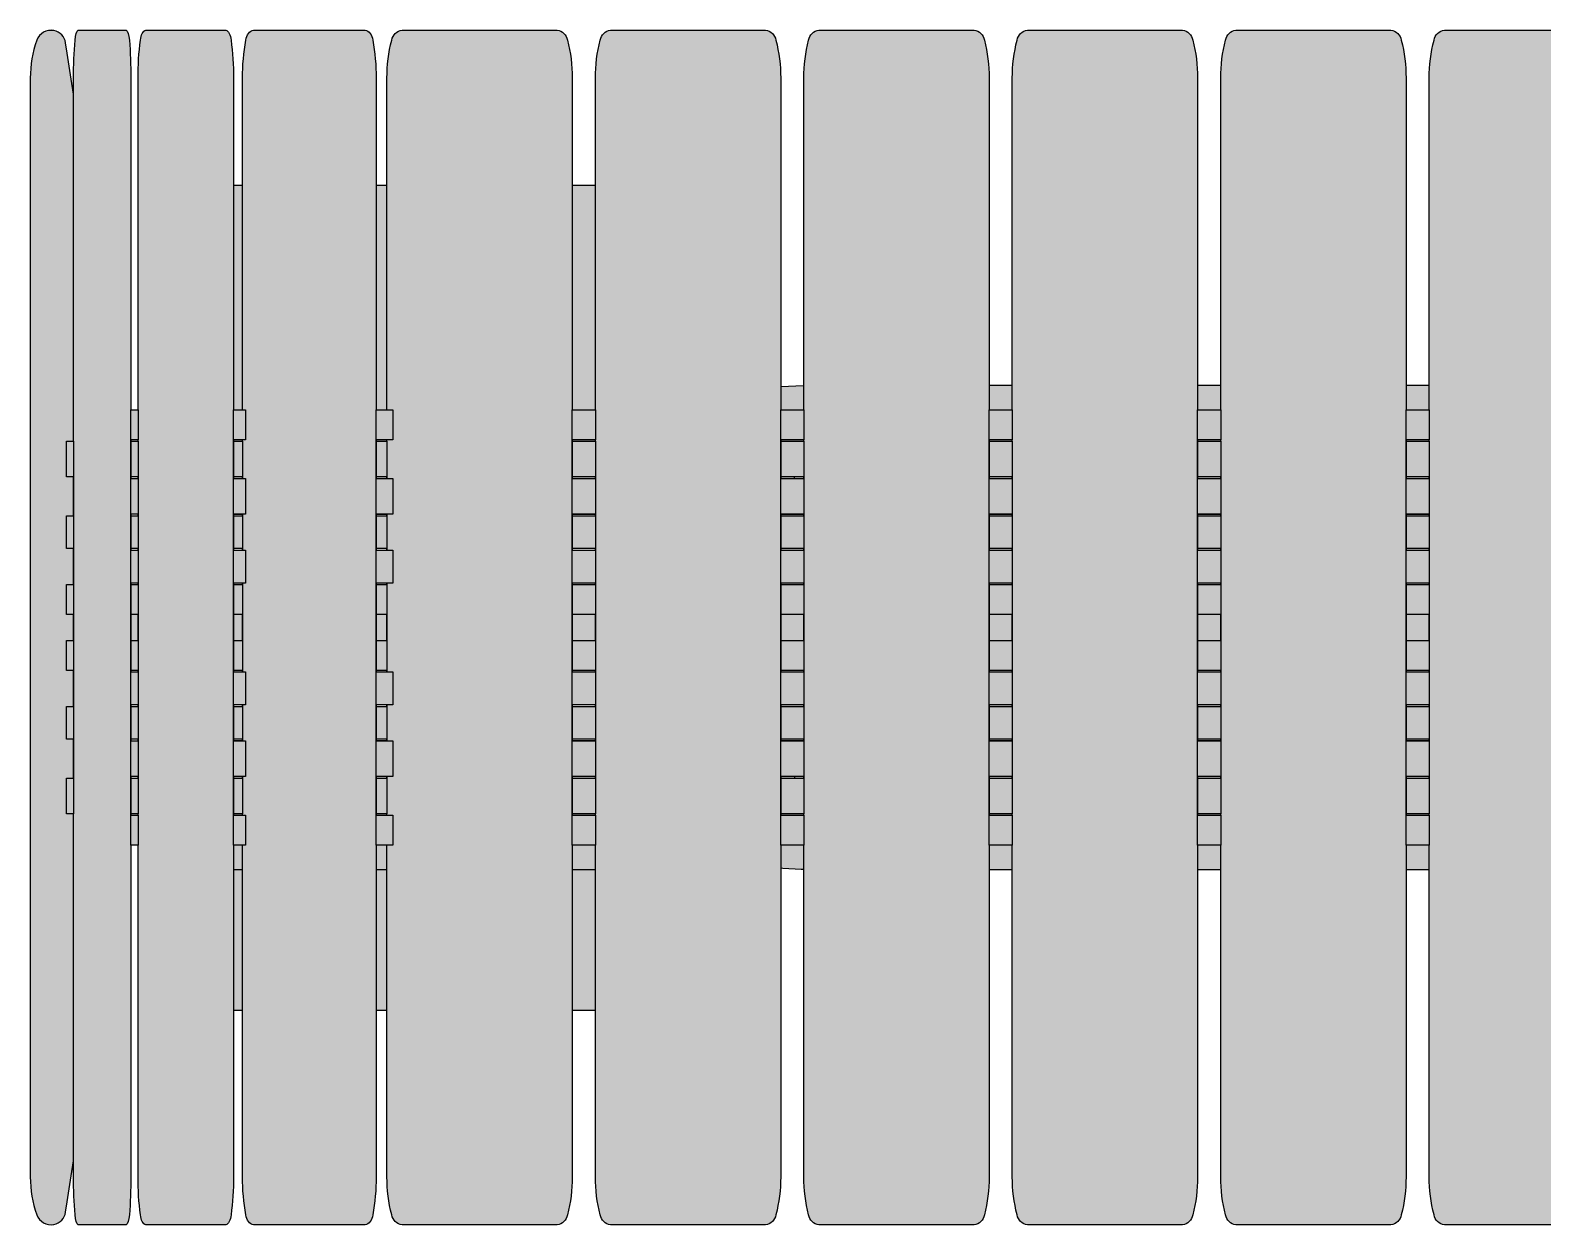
# Model space of a CAD drawing. Header units: millimetres. Extents: x -10890 to 10855, y -21000 to 23317.
# Drawn here: x -6190 to -3656, y -11400 to -9400 of the extents above; entities that cross this region are included whole.
import ezdxf

# ---------------------------------------------------------------- set-up
doc = ezdxf.new("R2010")
doc.units = ezdxf.units.MM
doc.set_wipeout_variables(frame=1)
doc.layers.add('Техника. Кран LR 11000', color=250, linetype='Continuous')
doc.layers.add('Техника. Кран LR 11000 Штриховка', color=7, linetype='Continuous', true_color=0xffd147)

# ---------------------------------------------------------------- blocks, each defined once
blk = doc.blocks.new('LR 11000-20250225.072029')
at = {"color": 0, "linetype": 'ByBlock', "lineweight": -2, "ltscale": 20, "transparency": 16777216}
blk.add_wipeout([(-5090.7, -641), (-5090.7, -405), (-5030, -405), (-5030, -392.1), (-5030, -392.1), (-4989.8, -397.7), (-4949.4, -401.7), (-4909, -404.1), (-4868.4, -405), (-4868.4, -405), (-1852.5, -405), (-1852.5, -705), (-1827.5, -705), (-1827.5, -740), (-1777.5, -740), (-1777.5, -705), (-1757.5, -705), (-1757.5, -655), (-1752.5, -650), (-1752.5, -594.8), (-1497.5, -594.8), (-1497.5, -650), (-1492.5, -655), (-1492.5, -705), (-1472.5, -705), (-1472.5, -740), (-1422.5, -740), (-1422.5, -705), (-1397.5, -705), (-1397.5, -405), (1397.5, -405), (1397.5, -705), (1422.5, -705), (1422.5, -740), (1472.5, -740), (1472.5, -705), (1492.5, -705), (1492.5, -655), (1497.5, -650), (1497.5, -594.8), (1752.5, -594.8), (1752.5, -650), (1757.5, -655), (1757.5, -705), (1777.5, -705), (1777.5, -740), (1827.5, -740), (1827.5, -705), (1852.5, -705), (1852.5, -405), (4886.6, -405), (4886.6, -405), (5012.5, -394.8), (5136.2, -368.7), (5255.6, -327.3), (5368.7, -271.1), (5368.9, -271), (5368.9, -230), (5477.4, -230), (5477.4, -190), (5098.1, -190), (5098.1, -190), (5073.3, -99.7), (5064.2, -6.5), (5071, 86.9), (5093.7, 177.7), (5098.1, 190), (5477.4, 190), (5477.4, 230), (5368.9, 230), (5368.9, 271), (5368.9, 271), (5255.4, 327.3), (5135.7, 368.9), (5011.7, 395), (4885.4, 405.4), (4833.3, 405), (1852.5, 405), (1852.5, 655), (1850, 657.5), (1850, 730), (1827.5, 730), (1827.5, 750), (1777.5, 750), (1777.5, 730), (1755, 730), (1755, 657.5), (1752.5, 655), (1752.5, 405), (1497.5, 405), (1497.5, 655), (1495, 657.5), (1495, 730), (1472.5, 730), (1472.5, 750), (1422.5, 750), (1422.5, 730), (1400, 730), (1400, 657.5), (1397.5, 655), (1397.5, 405), (-1397.5, 405), (-1397.5, 655), (-1400, 657.5), (-1400, 730), (-1422.5, 730), (-1422.5, 750), (-1472.5, 750), (-1472.5, 730), (-1495, 730), (-1495, 657.5), (-1497.5, 655), (-1497.5, 405), (-1752.5, 405), (-1752.5, 655), (-1755, 657.5), (-1755, 730), (-1777.5, 730), (-1777.5, 750), (-1827.5, 750), (-1827.5, 730), (-1850, 730), (-1850, 657.5), (-1852.5, 655), (-1852.5, 405), (-4833.8, 405), (-4833.8, 405), (-4883, 405.1), (-4932.2, 403), (-4981.2, 398.6), (-5030, 392.1), (-5030, 392.1), (-5030, 740), (-5930, 740), (-5930, 240), (-5975, 240), (-5975, 190), (-5195.1, 190), (-5195.1, 160), (-5112, 112), (-5380, 112), (-5380, 190), (-5580, 190), (-5580, 112), (-5990, 112), (-5990, -112), (-5112, -112), (-5195.1, -160), (-5195.1, -190), (-5380, -190), (-5380, -112), (-5580, -112), (-5580, -190), (-5975, -190), (-5975, -240), (-5930, -240), (-5930, -405), (-5869.3, -405), (-5869.3, -641)], dxfattribs=at)
at = {"layer": 'Техника. Кран LR 11000 Штриховка', "ltscale": 20, "true_color": 0xadadad, "transparency": 16777216}
h = blk.add_hatch(color=253, dxfattribs=at)
h.dxf.hatch_style = 1
edge = h.paths.add_edge_path()
edge.add_line((-5869.3, -641), (-5090.7, -641))
edge.add_line((-5090.7, -641), (-5090.7, -405))
edge.add_line((-5090.7, -405), (-5030, -405))
edge.add_line((-5030, -405), (-5030, -392.1))
edge.add_arc((-4866.8, 631.8), 1036.8, 260.9445, 269.913)
edge.add_line((-4868.4, -405), (-1852.5, -405))
edge.add_line((-1852.5, -405), (-1852.5, -705))
edge.add_line((-1852.5, -705), (-1827.5, -705))
edge.add_line((-1827.5, -705), (-1827.5, -740))
edge.add_line((-1827.5, -740), (-1777.5, -740))
edge.add_line((-1777.5, -740), (-1777.5, -705))
edge.add_line((-1777.5, -705), (-1757.5, -705))
edge.add_line((-1757.5, -705), (-1757.5, -655))
edge.add_line((-1757.5, -655), (-1752.5, -650))
edge.add_line((-1752.5, -650), (-1752.5, -594.8))
edge.add_line((-1752.5, -594.8), (-1497.5, -594.8))
edge.add_line((-1497.5, -594.8), (-1497.5, -650))
edge.add_line((-1497.5, -650), (-1492.5, -655))
edge.add_line((-1492.5, -655), (-1492.5, -705))
edge.add_line((-1492.5, -705), (-1472.5, -705))
edge.add_line((-1472.5, -705), (-1472.5, -740))
edge.add_line((-1472.5, -740), (-1422.5, -740))
edge.add_line((-1422.5, -740), (-1422.5, -705))
edge.add_line((-1422.5, -705), (-1397.5, -705))
edge.add_line((-1397.5, -705), (-1397.5, -405))
edge.add_line((-1397.5, -405), (1397.5, -405))
edge.add_line((1397.5, -405), (1397.5, -705))
edge.add_line((1397.5, -705), (1422.5, -705))
edge.add_line((1422.5, -705), (1422.5, -740))
edge.add_line((1422.5, -740), (1472.5, -740))
edge.add_line((1472.5, -740), (1472.5, -705))
edge.add_line((1472.5, -705), (1492.5, -705))
edge.add_line((1492.5, -705), (1492.5, -655))
edge.add_line((1492.5, -655), (1497.5, -650))
edge.add_line((1497.5, -650), (1497.5, -594.7))
edge.add_line((1497.5, -594.7), (1752.5, -594.7))
edge.add_line((1752.5, -594.7), (1752.5, -650))
edge.add_line((1752.5, -650), (1757.5, -655))
edge.add_line((1757.5, -655), (1757.5, -705))
edge.add_line((1757.5, -705), (1777.5, -705))
edge.add_line((1777.5, -705), (1777.5, -740))
edge.add_line((1777.5, -740), (1827.5, -740))
edge.add_line((1827.5, -740), (1827.5, -705))
edge.add_line((1827.5, -705), (1852.5, -705))
edge.add_line((1852.5, -705), (1852.5, -405))
edge.add_line((1852.5, -405), (4886.6, -405))
edge.add_arc((4868.9, 593.8), 999, 271.0116, 300.0335)
edge.add_line((5368.9, -271), (5368.9, -230))
edge.add_line((5368.9, -230), (5477.4, -230))
edge.add_line((5477.4, -230), (5477.4, -190))
edge.add_line((5477.4, -190), (5098.1, -190))
edge.add_arc((5613.2, 0), 549, 159.7535, 200.2465, ccw=False)
edge.add_line((5098.1, 190), (5477.4, 190))
edge.add_line((5477.4, 190), (5477.4, 230))
edge.add_line((5477.4, 230), (5368.9, 230))
edge.add_line((5368.9, 230), (5368.9, 271))
edge.add_arc((4866.7, -599.2), 1004.8, 60.0101, 91.9027)
edge.add_line((4833.3, 405), (1852.5, 405))
edge.add_line((1852.5, 405), (1852.5, 655))
edge.add_line((1852.5, 655), (1850, 657.5))
edge.add_line((1850, 657.5), (1850, 730))
edge.add_line((1850, 730), (1827.5, 730))
edge.add_line((1827.5, 730), (1827.5, 750))
edge.add_line((1827.5, 750), (1777.5, 750))
edge.add_line((1777.5, 750), (1777.5, 730))
edge.add_line((1777.5, 730), (1755, 730))
edge.add_line((1755, 730), (1755, 657.5))
edge.add_line((1755, 657.5), (1752.5, 655))
edge.add_line((1752.5, 655), (1752.5, 405))
edge.add_line((1752.5, 405), (1497.5, 405))
edge.add_line((1497.5, 405), (1497.5, 655))
edge.add_line((1497.5, 655), (1495, 657.5))
edge.add_line((1495, 657.5), (1495, 730))
edge.add_line((1495, 730), (1472.5, 730))
edge.add_line((1472.5, 730), (1472.5, 750))
edge.add_line((1472.5, 750), (1422.5, 750))
edge.add_line((1422.5, 750), (1422.5, 730))
edge.add_line((1422.5, 730), (1400, 730))
edge.add_line((1400, 730), (1400, 657.5))
edge.add_line((1400, 657.5), (1397.5, 655))
edge.add_line((1397.5, 655), (1397.5, 405))
edge.add_line((1397.5, 405), (-1397.5, 405))
edge.add_line((-1397.5, 405), (-1397.5, 655))
edge.add_line((-1397.5, 655), (-1400, 657.5))
edge.add_line((-1400, 657.5), (-1400, 730))
edge.add_line((-1400, 730), (-1422.5, 730))
edge.add_line((-1422.5, 730), (-1422.5, 750))
edge.add_line((-1422.5, 750), (-1472.5, 750))
edge.add_line((-1472.5, 750), (-1472.5, 730))
edge.add_line((-1472.5, 730), (-1495, 730))
edge.add_line((-1495, 730), (-1495, 657.5))
edge.add_line((-1495, 657.5), (-1497.5, 655))
edge.add_line((-1497.5, 655), (-1497.5, 405))
edge.add_line((-1497.5, 405), (-1752.5, 405))
edge.add_line((-1752.5, 405), (-1752.5, 655))
edge.add_line((-1752.5, 655), (-1755, 657.5))
edge.add_line((-1755, 657.5), (-1755, 730))
edge.add_line((-1755, 730), (-1777.5, 730))
edge.add_line((-1777.5, 730), (-1777.5, 750))
edge.add_line((-1777.5, 750), (-1827.5, 750))
edge.add_line((-1827.5, 750), (-1827.5, 730))
edge.add_line((-1827.5, 730), (-1850, 730))
edge.add_line((-1850, 730), (-1850, 657.5))
edge.add_line((-1850, 657.5), (-1852.5, 655))
edge.add_line((-1852.5, 655), (-1852.5, 405))
edge.add_line((-1852.5, 405), (-4833.8, 405))
edge.add_arc((-4860.7, -683.5), 1088.8, 88.5877, 98.9474)
edge.add_line((-5030, 392.1), (-5030, 740))
edge.add_line((-5030, 740), (-5930, 740))
edge.add_line((-5930, 740), (-5930, 240))
edge.add_line((-5930, 240), (-5975, 240))
edge.add_line((-5975, 240), (-5975, 190))
edge.add_line((-5975, 190), (-5195.1, 190))
edge.add_line((-5195.1, 190), (-5195.1, 160))
edge.add_line((-5195.1, 160), (-5112, 112))
edge.add_line((-5112, 112), (-5380, 112))
edge.add_line((-5380, 112), (-5380, 190))
edge.add_line((-5380, 190), (-5580, 190))
edge.add_line((-5580, 190), (-5580, 112))
edge.add_line((-5580, 112), (-5990, 112))
edge.add_line((-5990, 112), (-5990, -112))
edge.add_line((-5990, -112), (-5112, -112))
edge.add_line((-5112, -112), (-5195.1, -160))
edge.add_line((-5195.1, -160), (-5195.1, -190))
edge.add_line((-5195.1, -190), (-5380, -190))
edge.add_line((-5380, -190), (-5380, -112))
edge.add_line((-5380, -112), (-5580, -112))
edge.add_line((-5580, -112), (-5580, -190))
edge.add_line((-5580, -190), (-5975, -190))
edge.add_line((-5975, -190), (-5975, -240))
edge.add_line((-5975, -240), (-5930, -240))
edge.add_line((-5930, -240), (-5930, -405))
edge.add_line((-5930, -405), (-5869.3, -405))
edge.add_line((-5869.3, -405), (-5869.3, -641))
at = {"color": 0, "linetype": 'ByBlock', "lineweight": -2, "ltscale": 20, "transparency": 16777216}
for points in [[(-5869.3, -641), (-5090.7, -641), (-5090.7, -405), (-5030, -405), (-5030, -392.1, 0.039152), (-4868.4, -405), (-1852.5, -405)], [(-1852.5, 405), (-4833.8, 405, 0.045234), (-5030, 392.1), (-5030, 740), (-5930, 740), (-5930, 240), (-5975, 240), (-5975, 190), (-5195.1, 190), (-5195.1, 160), (-5112, 112), (-5380, 112), (-5380, 190), (-5580, 190), (-5580, 112), (-5990, 112), (-5990, -112), (-5112, -112), (-5195.1, -160), (-5195.1, -190), (-5380, -190), (-5380, -112), (-5580, -112), (-5580, -190), (-5975, -190), (-5975, -240), (-5930, -240), (-5930, -405), (-5869.3, -405), (-5869.3, -641)], [(-5112, 112), (-5083, 95.3, -0.577365), (-5083, -95.3), (-5112, -112)]]:
    blk.add_lwpolyline(points, format="xyb", dxfattribs=at)
for points in [[(-5030, 392.1), (-5030, 240)], [(-4910, 235), (-4910.1, 255), (-4841.4, 280), (-2296.4, 280), (-2165, 330), (-1917.5, 330), (-1917.5, 375), (-1332.5, 375), (-1332.5, 330), (-1077.5, 330), (-940.1, 280), (940.1, 280), (1077.5, 330), (1332.5, 330)], [(-4819.6, 280), (-4819.6, 235)], [(-5930, 240), (-4910, 240)], [(-5195.1, 190), (-2984.1, 190), (-2984.1, 235), (-5418.4, 235), (-5418.4, 190)], [(-4819.6, 190), (-4819.6, -190)], [(-5580, 112), (-5380, 112)], [(-5580, -190), (-5380, -190)], [(-5418.4, -190), (-5418.4, -230), (-2984.1, -230), (-2984.1, -190), (-5195.1, -190)], [(-5930, -240), (-4910, -240)], [(-5030, -240), (-5030, -392.1)], [(-4910, -230), (-4910.1, -255), (-4841.4, -280), (-2287.7, -280), (-2168.4, -352), (-1852.5, -352), (-1852.5, -405)], [(-4819.6, -230), (-4819.6, -280)], [(-5869.3, -405), (-5090.7, -405)]]:
    blk.add_lwpolyline(points, dxfattribs=at)
blk = doc.blocks.new('LR 11000-20230902.15104')
at = {"color": 0, "linetype": 'ByBlock', "lineweight": -2, "ltscale": 20, "transparency": 16777216}
blk.add_blockref('LR 11000-20250225.072029', (0, 4600), dxfattribs=at)
blk = doc.blocks.new('LR 11000-20241012.082459')
at = {"color": 0, "linetype": 'ByBlock', "lineweight": -2, "ltscale": 20, "transparency": 16777216}
blk.add_wipeout([(920, -10), (936.1, -9.3), (952.1, -7.2), (967.9, -3.8), (983.3, 0.9), (983.3, 0.9), (983.3, 0.9), (991.1, 5.4), (996.8, 12.2), (999.7, 20.7), (999.5, 29.6), (999.5, 29.6), (999.5, 29.6), (996.9, 36.6), (992.2, 42.6), (986.1, 46.9), (978.9, 49.2), (978.9, 49.2), (961.4, 52), (364.5, 143.9), (364.5, 147), (45, 147), (29, 217), (-29, 217), (-45, 147), (-364.5, 147), (-364.5, 143.9), (-961.4, 52), (-978.9, 49.2), (-978.9, 49.2), (-986.1, 46.9), (-992.2, 42.6), (-996.9, 36.6), (-999.5, 29.6), (-999.5, 29.6), (-999.5, 29.6), (-999.7, 20.7), (-996.8, 12.2), (-991.1, 5.4), (-983.3, 0.9), (-983.3, 0.9), (-983.3, 0.9), (-967.9, -3.8), (-952.1, -7.2), (-936.1, -9.3), (-920, -10), (-920, -10)], dxfattribs=at)
at = {"layer": 'Техника. Кран LR 11000 Штриховка', "ltscale": 20, "true_color": 0xd6d6d6, "transparency": 16777216}
h = blk.add_hatch(color=254, dxfattribs=at)
h.dxf.hatch_style = 1
edge = h.paths.add_edge_path()
edge.add_arc((919.8, 180), 190, 270.0541, 289.5296)
edge.add_arc((975, 24.5), 25, 289.4786, 371.7502)
edge.add_arc((975, 24.5), 25, 11.7502, 80.9997)
edge.add_line((978.9, 49.2), (961.4, 52))
edge.add_line((961.4, 52), (364.5, 143.9))
edge.add_line((364.5, 143.9), (364.5, 147))
edge.add_line((364.5, 147), (45, 147))
edge.add_line((45, 147), (29, 217))
edge.add_line((29, 217), (-29, 217))
edge.add_line((-29, 217), (-45, 147))
edge.add_line((-45, 147), (-364.5, 147))
edge.add_line((-364.5, 147), (-364.5, 143.9))
edge.add_line((-364.5, 143.9), (-961.4, 52))
edge.add_line((-961.4, 52), (-978.9, 49.2))
edge.add_arc((-975, 24.5), 25, 99.0003, 168.2498)
edge.add_arc((-975, 24.5), 25, 168.2498, 250.5214)
edge.add_arc((-919.8, 180), 190, 250.4704, 269.9459)
edge.add_line((-920, -10), (920, -10))
at = {"color": 0, "linetype": 'ByBlock', "lineweight": -2, "ltscale": 20, "transparency": 16777216}
blk.add_lwpolyline([(920, -10, 0.085183), (983.3, 0.9, 0.375236), (999.5, 29.6, 0.311702), (978.9, 49.2), (961.4, 52), (364.5, 143.9), (364.5, 147), (45, 147), (29, 217), (-29, 217), (-45, 147), (-364.5, 147), (-364.5, 143.9), (-961.4, 52), (-978.9, 49.2, 0.311702), (-999.5, 29.6, 0.375236), (-983.3, 0.9, 0.085183), (-920, -10)], format="xyb", close=True, dxfattribs=at)
blk = doc.blocks.new('LR 11000-20241012.082455')
at = {"color": 0, "linetype": 'ByBlock', "lineweight": -2, "ltscale": 20, "transparency": 16777216}
blk.add_wipeout([(920, -160), (936, -159.5), (951.9, -157.9), (967.7, -155.3), (983.3, -151.7), (983.3, -151.7), (983.3, -151.7), (989.5, -149.6), (994.7, -145.6), (998.3, -140.1), (1000, -133.9), (1000, -133.9), (1000, 133.9), (1000, 133.9), (998.3, 140.1), (994.7, 145.6), (989.5, 149.6), (983.3, 151.7), (983.3, 151.7), (983.3, 151.7), (967.7, 155.3), (951.9, 157.9), (936, 159.5), (920, 160), (920, 160), (312, 160), (312, 200), (252, 200), (252, 160), (187, 160), (187, 200), (132, 200), (132, 160), (72, 160), (72, 200), (22, 200), (22, 160), (-22, 160), (-22, 200), (-72, 200), (-72, 160), (-132, 160), (-132, 200), (-187, 200), (-187, 160), (-252, 160), (-252, 200), (-312, 200), (-312, 160), (-920, 160), (-920, 160), (-936, 159.5), (-951.9, 157.9), (-967.7, 155.3), (-983.3, 151.7), (-983.3, 151.7), (-983.3, 151.7), (-989.5, 149.6), (-994.7, 145.6), (-998.3, 140.1), (-1000, 133.9), (-1000, 133.9), (-1000, -133.9), (-1000, -133.9), (-998.3, -140.1), (-994.7, -145.6), (-989.5, -149.6), (-983.3, -151.7), (-983.3, -151.7), (-983.3, -151.7), (-967.7, -155.3), (-951.9, -157.9), (-936, -159.5), (-920, -160), (-920, -160), (-364.5, -160), (-364.5, -200), (-314.5, -200), (-314.5, -160), (-249.5, -160), (-249.5, -200), (-189.5, -200), (-189.5, -160), (-129.5, -160), (-129.5, -200), (-74.5, -200), (-74.5, -160), (74.5, -160), (74.5, -200), (129.5, -200), (129.5, -160), (189.5, -160), (189.5, -200), (249.5, -200), (249.5, -160), (314.5, -160), (314.5, -200), (364.5, -200), (364.5, -160)], dxfattribs=at)
at = {"layer": 'Техника. Кран LR 11000 Штриховка', "ltscale": 20, "true_color": 0xd6d6d6, "transparency": 16777216}
h = blk.add_hatch(color=254, dxfattribs=at)
h.dxf.hatch_style = 1
edge = h.paths.add_edge_path()
edge.add_arc((920.1, 85.4), 245.4, 269.9727, 284.9312)
edge.add_arc((979.8, -131.7), 20.3, 280.0113, 353.9672)
edge.add_line((1000, -133.9), (1000, 133.9))
edge.add_arc((979.8, 131.7), 20.3, 6.0328, 79.9887)
edge.add_arc((920.1, -85.4), 245.4, 75.0688, 90.0273)
edge.add_line((920, 160), (312, 160))
edge.add_line((312, 160), (312, 200))
edge.add_line((312, 200), (252, 200))
edge.add_line((252, 200), (252, 160))
edge.add_line((252, 160), (187, 160))
edge.add_line((187, 160), (187, 200))
edge.add_line((187, 200), (132, 200))
edge.add_line((132, 200), (132, 160))
edge.add_line((132, 160), (72, 160))
edge.add_line((72, 160), (72, 200))
edge.add_line((72, 200), (22, 200))
edge.add_line((22, 200), (22, 160))
edge.add_line((22, 160), (-22, 160))
edge.add_line((-22, 160), (-22, 200))
edge.add_line((-22, 200), (-72, 200))
edge.add_line((-72, 200), (-72, 160))
edge.add_line((-72, 160), (-132, 160))
edge.add_line((-132, 160), (-132, 200))
edge.add_line((-132, 200), (-187, 200))
edge.add_line((-187, 200), (-187, 160))
edge.add_line((-187, 160), (-252, 160))
edge.add_line((-252, 160), (-252, 200))
edge.add_line((-252, 200), (-312, 200))
edge.add_line((-312, 200), (-312, 160))
edge.add_line((-312, 160), (-920, 160))
edge.add_arc((-920.1, -85.4), 245.4, 89.9727, 104.9312)
edge.add_arc((-979.8, 131.7), 20.3, 100.0113, 173.9672)
edge.add_line((-1000, 133.9), (-1000, -133.9))
edge.add_arc((-979.8, -131.7), 20.3, 186.0328, 259.9887)
edge.add_arc((-920.1, 85.4), 245.4, 255.0688, 270.0273)
edge.add_line((-920, -160), (-364.5, -160))
edge.add_line((-364.5, -160), (-364.5, -200))
edge.add_line((-364.5, -200), (-314.5, -200))
edge.add_line((-314.5, -200), (-314.5, -160))
edge.add_line((-314.5, -160), (-249.5, -160))
edge.add_line((-249.5, -160), (-249.5, -200))
edge.add_line((-249.5, -200), (-189.5, -200))
edge.add_line((-189.5, -200), (-189.5, -160))
edge.add_line((-189.5, -160), (-129.5, -160))
edge.add_line((-129.5, -160), (-129.5, -200))
edge.add_line((-129.5, -200), (-74.5, -200))
edge.add_line((-74.5, -200), (-74.5, -160))
edge.add_line((-74.5, -160), (74.5, -160))
edge.add_line((74.5, -160), (74.5, -200))
edge.add_line((74.5, -200), (129.5, -200))
edge.add_line((129.5, -200), (129.5, -160))
edge.add_line((129.5, -160), (189.5, -160))
edge.add_line((189.5, -160), (189.5, -200))
edge.add_line((189.5, -200), (249.5, -200))
edge.add_line((249.5, -200), (249.5, -160))
edge.add_line((249.5, -160), (314.5, -160))
edge.add_line((314.5, -160), (314.5, -200))
edge.add_line((314.5, -200), (364.5, -200))
edge.add_line((364.5, -200), (364.5, -160))
edge.add_line((364.5, -160), (920, -160))
at = {"color": 0, "linetype": 'ByBlock', "lineweight": -2, "ltscale": 20, "transparency": 16777216}
blk.add_lwpolyline([(920, -160, 0.065362), (983.3, -151.7, 0.334381), (1000, -133.9), (1000, 133.9, 0.334381), (983.3, 151.7, 0.065362), (920, 160), (312, 160), (312, 200), (252, 200), (252, 160), (187, 160), (187, 200), (132, 200), (132, 160), (72, 160), (72, 200), (22, 200), (22, 160), (-22, 160), (-22, 200), (-72, 200), (-72, 160), (-132, 160), (-132, 200), (-187, 200), (-187, 160), (-252, 160), (-252, 200), (-312, 200), (-312, 160), (-920, 160, 0.065362), (-983.3, 151.7, 0.334381), (-1000, 133.9), (-1000, -133.9, 0.334381), (-983.3, -151.7, 0.065362), (-920, -160), (-364.5, -160), (-364.5, -200), (-314.5, -200), (-314.5, -160), (-249.5, -160), (-249.5, -200), (-189.5, -200), (-189.5, -160), (-129.5, -160), (-129.5, -200), (-74.5, -200), (-74.5, -160), (74.5, -160), (74.5, -200), (129.5, -200), (129.5, -160), (189.5, -160), (189.5, -200), (249.5, -200), (249.5, -160), (314.5, -160), (314.5, -200), (364.5, -200), (364.5, -160)], format="xyb", close=True, dxfattribs=at)
for points in [[(-312, 160), (312, 160)], [(364.5, -160), (-364.5, -160)]]:
    blk.add_lwpolyline(points, dxfattribs=at)
blk = doc.blocks.new('LR 11000-20230901.134812')
at = {"color": 0, "linetype": 'ByBlock', "lineweight": -2, "ltscale": 20, "transparency": 16777216, "xscale": -1, "yscale": 0.9700000000000002, "rotation": 270}
blk.add_blockref('LR 11000-20241012.082455', (3721.35, 0), dxfattribs=at)
at = {"color": 0, "linetype": 'ByBlock', "lineweight": -2, "ltscale": 20, "transparency": 16777216, "rotation": 90}
blk.add_blockref('LR 11000-20241012.082459', (6210, 0), dxfattribs=at)
at = {"color": 0, "linetype": 'ByBlock', "lineweight": -2, "ltscale": 20, "transparency": 16777216, "xscale": -1, "yscale": 0.9700000000000002, "rotation": 270}
blk.add_blockref('LR 11000-20241012.082455', (4070.55, 0), dxfattribs=at)
blk.add_blockref('LR 11000-20241012.082455', (4419.75, 0), dxfattribs=at)
blk.add_blockref('LR 11000-20241012.082455', (4768.95, 0), dxfattribs=at)
blk.add_blockref('LR 11000-20241012.082455', (5118.15, 0), dxfattribs=at)
blk.add_blockref('LR 11000-20241012.082455', (5467.35, 0), dxfattribs=at)
at = {"color": 0, "linetype": 'ByBlock', "lineweight": -2, "ltscale": 20, "transparency": 16777216, "xscale": -1, "yscale": 0.7000000000000001, "rotation": 270}
blk.add_blockref('LR 11000-20241012.082455', (5752.55, 0), dxfattribs=at)
at = {"color": 0, "linetype": 'ByBlock', "lineweight": -2, "ltscale": 20, "transparency": 16777216, "xscale": -1, "yscale": 0.5000000000000001, "rotation": 270}
blk.add_blockref('LR 11000-20241012.082455', (5959.55, 0), dxfattribs=at)
at = {"color": 0, "linetype": 'ByBlock', "lineweight": -2, "ltscale": 20, "transparency": 16777216, "xscale": -1, "yscale": 0.3, "rotation": 270}
blk.add_blockref('LR 11000-20241012.082455', (6099.55, 0), dxfattribs=at)
blk = doc.blocks.new('*U489')
at = {"color": 0, "linetype": 'ByBlock', "lineweight": -2, "ltscale": 20, "transparency": 16777216}
blk.add_blockref('LR 11000-20230902.15104', (0, 0), dxfattribs=at)
at = {"color": 0, "linetype": 'ByBlock', "lineweight": -2, "ltscale": 20, "transparency": 16777216, "rotation": 180}
blk.add_blockref('LR 11000-20230901.134812', (30, 4600), dxfattribs=at)

msp = doc.modelspace()

# ---------------------------------------------------------------- block references
at = {"layer": 'Техника. Кран LR 11000'}
msp.add_blockref('*U489', (0, -15000), dxfattribs=at)

doc.saveas('drawing.dxf')
